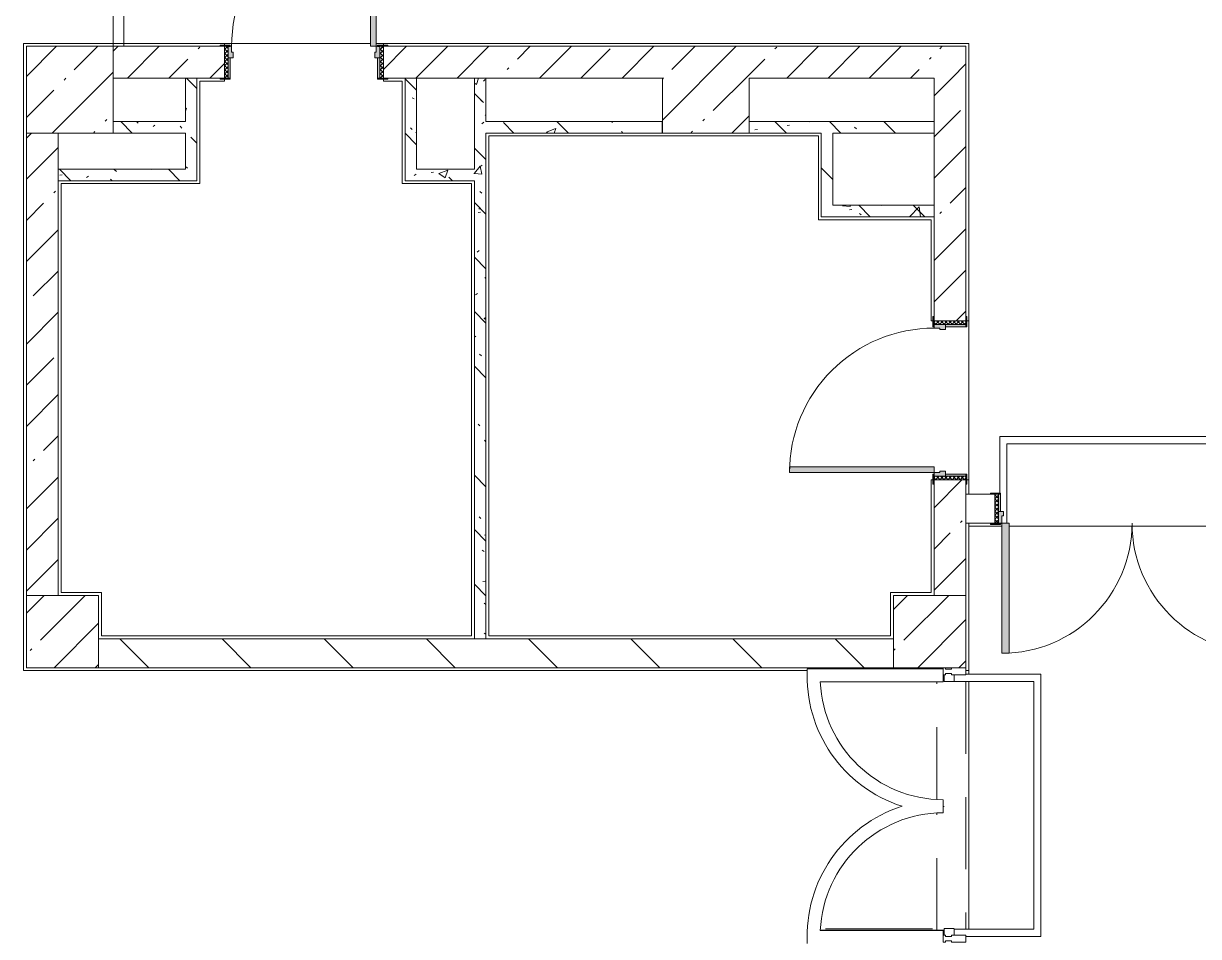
# Model space of a CAD drawing. Header units: millimetres. Extents: x 35928 to 232966, y -8553 to 29000.
# Drawn here: x 119646 to 127776, y 9040 to 15358 of the extents above; entities that cross this region are included whole.
import ezdxf

# ---------------------------------------------------------------- set-up
doc = ezdxf.new("R2010")
doc.units = ezdxf.units.MM
doc.linetypes.add('200_ШТРИХ__ш1_п0_6_', pattern=[800, 500, -300])
for name, color, linetype, lineweight, true_color in [('A-DETL-GENF-3', 7, 'Continuous', 5, 0xaaaaaa), ('A-DOOR-1', 7, 'Continuous', 5, 0xaaaaaa), ('A-DOOR-2', 7, 'Continuous', 5, 0xe2e2e2), ('A-DOOR-FRAM-1', 7, 'Continuous', 5, 0xe2e2e2), ('A-DOOR-FRAM-2', 7, 'Continuous', 5, 0xaaaaaa), ('A-FLOR-1', 7, 'Continuous', 5, 0xaaaaaa), ('I-WALL-6', 7, 'Continuous', 5, 0x787878)]:
    doc.layers.add(name, color=color, linetype=linetype, lineweight=lineweight, true_color=true_color)
for name, color, linetype, lineweight in [('A-DETL-MBND-1', 7, '200_ШТРИХ__ш1_п0_6_', 9), ('A-GLAZ-CWMG-3', 7, 'Continuous', 5), ('A-WALL', 7, 'Continuous', 9), ('I-WALL-5', 7, 'Continuous', 5), ('S-COLS-3', 7, 'Continuous', 5)]:
    doc.layers.add(name, color=color, linetype=linetype, lineweight=lineweight)
pattern_1 = [(45, (105956.37, 0), (-285.123, 285.123), []), (45, (106241.5, 0), (-285.123, 285.123), [504.031, -100.806, 16.764, -84.042])]
pattern_2 = [(135, (105956.37, 0), (-353.553, -353.553), [])]
pattern_3 = [(135, (1751.41, 174.685), (-14.14214, -14.14214), []), (225, (1751.41, 174.685), (14.14214, -14.14214), [])]
pattern_4 = [(45, (-371.384, 174.685), (-14.1421, 14.1421), []), (135, (-371.384, 174.685), (-14.1421, -14.1421), [])]
pattern_5 = [(135, (105956.37, 0), (-377.171, -377.171), [533.4, -88.9, 17.78, -88.9]), (135, (105956.37, 376.94), (-377.171, -377.171), []), (50, (105956.37, 0), (637.645, -55.787), [66.675, -733.425]), (355, (105956.4, 0), (-123.35, 668.7), [53.34, -586.74]), (100.451, (106009.5, -4.65), (514.299, 612.908), [56.665, -623.315]), (46.184, (105956.4, 177.8), (948.776, -147.15), [100.012, -1100.137]), (96.636, (106035.4, 165.5), (830.91, 865.997), [84.998, -934.973]), (351.184, (105956.4, 177.8), (830.918, 865.99), [80.01, -880.11]), (21, (106045.27, 133.35), (530.651, -357.928), [66.675, -733.425]), (326, (106045.3, 133.35), (216.308, 644.658), [53.34, -586.74]), (71.451, (106089.5, 103.5), (746.96, 286.724), [56.665, -623.315]), (37.5, (105956.37, 0), (10.8105, 295.9426), [16.764, -562.864, 16.764, -578.866, -588.962]), (37.5, (105956.37, 0), (10.8105, 295.9426), [-1175.258, 16.764, -572.198]), (7.5, (105956.37, 0), (233.869, 350.6318), [16.764, -322.834, 16.764, -549.529, -224.472]), (7.5, (105956.37, 0), (233.869, 350.6318), [-905.891, 16.764, -207.708]), (327.5, (105758.12, 0), (474.5678, -20.0513), [16.764, -205.486, 16.764, -676.656, -920.115]), (327.5, (105758.12, 0), (474.5678, -20.0513), [-915.67, 16.764, -903.351]), (317.5, (105669.22, 0), (518.452, 88.9934), [16.764, -272.161, 16.764, -443.738, -653.415]), (317.5, (105669.22, 0), (518.452, 88.9934), [-749.427, 16.764, -636.651])]

# ---------------------------------------------------------------- blocks, each defined once
blk = doc.blocks.new('BSC_Колонна _Прямоугольная - 600х600-V57-1_11_2_птичка')
at = {"layer": 'S-COLS-3'}
h = blk.add_hatch(dxfattribs=at)
h.set_pattern_fill('FP_86', color=256, style=0, pattern_type=2)
h.set_pattern_definition([(45, (-14010, -14900), (-285.123, 285.123), []), (45, (-13724.88, -14900), (-285.123, 285.123), [504.031, -100.806, 16.764, -84.042])])
h.paths.add_polyline_path([(220, -300), (300, -300), (300, 300), (-300, 300), (-300, -300), (-80, -300)])
for p, q in [((300, 300), (-300, 300)), ((-300, 300), (-300, -300)), ((300, -300), (300, 300)), ((-300, -300), (300, -300))]:
    blk.add_line(p, q, dxfattribs=at)
blk = doc.blocks.new('Дверь_Витражная_остекление_ - ДВН_CОШ в витраже-31920700-1_11_2_птичка')
at = {"layer": 'A-DETL-GENF-3'}
for p, q in [((-855, 60), (-855, -10)), ((855, 60), (855, -10)), ((-865, -10), (-900, -10)), ((-865, -10), (-900, -10)), ((-855, -10), (-900, -10)), ((-865, -17), (-865, -10)), ((-865, -17), (-865, -10)), ((855, -10), (900, -10)), ((865, -10), (900, -10)), ((865, -867), (865, -10)), ((865, -10), (865, -867)), ((900, -10), (865, -10)), ((856, -830), (856, -90))]:
    blk.add_line(p, q, dxfattribs=at)
at = {"layer": 'A-DOOR-1'}
for centre, radius, start, end in [((-910, -10), 920, 359.49349, 0), ((910, -10), 900, 180, 180.51777)]:
    blk.add_arc(centre, radius, start, end, dxfattribs=at)
blk = doc.blocks.new('Прямоугольный импост - Импост структурный с накладкой - 160мм Темный-31915521-1_11_2_птичка')
at = {"layer": 'A-GLAZ-CWMG-3'}
for p, q in [((-25, 17), (25, 17)), ((-15, 0), (-25, 0)), ((-15, -40), (-15, 0)), ((25, 0), (15, 0)), ((15, 0), (15, -40)), ((25, 17), (25, 0)), ((-25, -40), (-15, -40)), ((15, -40), (25, -40)), ((25, -40), (25, -140)), ((25, -140), (-25, -140))]:
    blk.add_line(p, q, dxfattribs=at)
blk = doc.blocks.new('Прямоугольный импост - Импост структурный с накладкой - 160мм Темный-30755591-1_11_2_птичка')
at = {"layer": 'A-GLAZ-CWMG-3'}
for p, q in [((-25, 0), (-25, 17)), ((-25, 17), (25, 17)), ((-15, 0), (-25, 0)), ((-15, -40), (-15, 0)), ((25, 0), (15, 0)), ((15, 0), (15, -40)), ((25, 17), (25, 0)), ((-25, -140), (-25, -40)), ((-25, -40), (-15, -40)), ((15, -40), (25, -40)), ((25, -40), (25, -140)), ((25, -140), (-25, -140))]:
    blk.add_line(p, q, dxfattribs=at)
blk = doc.blocks.new('110_Дверь_СКБ_1Ст_Внутренняя1 - Д-13 1100x2100h_кладовая-33288301-1_11_2_птичка')
at = {"layer": 'A-DOOR-1'}
h = blk.add_hatch(dxfattribs=at)
h.set_pattern_fill('FP_122', color=256, style=0, pattern_type=2)
h.set_pattern_definition(pattern_3)
h.paths.add_polyline_path([(537.5, -110), (562.5, -110), (562.5, 110), (537.5, 110), (537.5, 6.5)])
at = {"layer": 'A-DOOR-2'}
h = blk.add_hatch(color=256, dxfattribs=at)
h.paths.add_polyline_path([(533.2, 30), (537.5, 30), (537.5, 110), (512.5, 110), (512.5, 70), (502.5, 70), (502.5, 30), (522.5, 30)])
h.paths.add_polyline_path([(-512.5, 30), (-477.5, 30), (-477.5, 70), (-487.5, 70), (-487.5, 110), (-512.5, 110)])
at = {"layer": 'A-DOOR-FRAM-1'}
for points in [[(472.5, 110), (512.5, 110), (512.5, 1110), (472.5, 1110), (472.5, 130)], [(-512.5, 110), (-497.5, 110), (-497.5, 118), (-567.5, 118), (-567.5, 110), (-537.5, 110)], [(562.5, 110), (592.5, 110), (592.5, 118), (522.5, 118), (522.5, 110), (546.8, 110)], [(-497.5, -110), (-497.5, 30), (-512.5, 30), (-512.5, -110)], [(537.5, -110), (533.2, 30), (522.5, 30), (522.5, -110)], [(-497.5, -118), (-497.5, -110), (-567.5, -114), (-567.5, -118), (-537.5, -118)], [(581.8, -118), (592.5, -118), (592.5, -110), (522.5, -110), (522.5, -118), (562.5, -118)]]:
    blk.add_hatch(color=256, dxfattribs=at).paths.add_polyline_path(points)
at = {"layer": 'A-DOOR-FRAM-2'}
h = blk.add_hatch(dxfattribs=at)
h.set_pattern_fill('FP_123', color=256, style=0, pattern_type=2)
h.set_pattern_definition(pattern_4)
h.paths.add_polyline_path([(-512.5, -110), (-512.5, 110), (-537.5, 110), (-537.5, -110)])
at = {"layer": 'A-DOOR-1'}
for p, q in [((512.5, 1110), (472.5, 1110)), ((472.5, 1110), (472.5, 110)), ((512.5, 110), (512.5, 1110)), ((472.5, 110), (512.5, 110))]:
    blk.add_line(p, q, dxfattribs=at)
blk.add_arc((512.5, 110), 1000, 90, 180, dxfattribs=at)
at = {"layer": 'A-DOOR-FRAM-2'}
for p, q in [((-497.5, 118), (-567.5, 118)), ((-567.5, 118), (-567.5, 110)), ((-567.5, 110), (-497.5, 110)), ((-512.5, 110), (-537.5, 110)), ((-537.5, 110), (-537.5, -110)), ((-487.5, 110), (-512.5, 110)), ((-512.5, 110), (-512.5, 30)), ((-512.5, -110), (-512.5, 110)), ((-497.5, 110), (-512.5, 110)), ((-512.5, 110), (-512.5, 109)), ((-512.5, 109), (-497.5, 109)), ((-497.5, 110), (-497.5, 118)), ((-497.5, 109), (-497.5, 110)), ((-487.5, 70), (-487.5, 110)), ((512.5, 110), (512.5, 70)), ((537.5, 110), (512.5, 110)), ((592.5, 118), (522.5, 118)), ((522.5, 118), (522.5, 110)), ((537.5, 110), (522.5, 110)), ((522.5, 110), (522.5, 109)), ((522.5, 110), (592.5, 110)), ((522.5, 109), (537.5, 109)), ((537.5, 30), (537.5, 110)), ((562.5, 110), (537.5, 110)), ((537.5, 110), (537.5, -110)), ((537.5, 109), (537.5, 110)), ((562.5, -110), (562.5, 110)), ((592.5, 110), (592.5, 118)), ((-512.5, 30), (-477.5, 30)), ((-497.5, 30), (-512.5, 30)), ((-512.5, 30), (-512.5, -110)), ((-497.5, -110), (-497.5, 30)), ((-477.5, 70), (-487.5, 70)), ((-477.5, 30), (-477.5, 70)), ((512.5, 70), (502.5, 70)), ((502.5, 70), (502.5, 30)), ((502.5, 30), (537.5, 30)), ((537.5, 30), (522.5, 30)), ((522.5, 30), (522.5, -110)), ((537.5, -110), (537.5, 30)), ((-497.5, -110), (-567.5, -110)), ((-567.5, -110), (-567.5, -118)), ((-567.5, -118), (-497.5, -118)), ((-537.5, -110), (-512.5, -110)), ((-512.5, -110), (-497.5, -110)), ((-497.5, -118), (-497.5, -110)), ((522.5, -110), (537.5, -110)), ((592.5, -110), (522.5, -110)), ((522.5, -110), (522.5, -118)), ((522.5, -118), (592.5, -118)), ((537.5, -110), (562.5, -110)), ((592.5, -118), (592.5, -110))]:
    blk.add_line(p, q, dxfattribs=at)
blk = doc.blocks.new('DOR__перегородка__Прямоугольная - ТП-2_ Вн_ДПГ_9480х4200h_2-23998078-1_11_2_птичка')
at = {"layer": 'A-DOOR-1'}
for p, q in [((0, 0), (2650, 0)), ((3250, 0), (6400, 0)), ((7000, 0), (9480, 0)), ((0, -75), (1987.4, -75)), ((2137.4, -75), (4324.5, -75)), ((4474.5, -75), (4486.7, -75)), ((4636.7, -75), (6823.8, -75)), ((6973.8, -75), (6985, -75)), ((7135, -75), (9323.2, -75)), ((9105.2, -200.9), (9105.2, -75)), ((9180.2, -157.6), (9180.2, -75)), ((9255.2, -114.3), (9255.2, -75)), ((9473.2, -75), (9480, -75)), ((9330.2, -1474.2), (9330.2, -157.6)), ((9405.2, -1474.2), (9405.2, -114.3)), ((9255.2, -1474.2), (9255.2, -200.9)), ((9105.2, -1474.2), (9105.2, -287.5)), ((9180.2, -1474.2), (9180.2, -244.2)), ((9480, -1474.2), (9480, -450)), ((9105.2, -1474.2), (9480, -1474.2))]:
    blk.add_line(p, q, dxfattribs=at)
at = {"layer": 'A-DOOR-FRAM-2'}
for p, q in [((2019.1, -6.7), (1981.6, -71.7)), ((1981.6, -71.7), (3193.9, -771.8)), ((3231.5, -706.9), (2019.1, -6.7)), ((4442.7, -6.7), (3230.4, -706.9)), ((3267.9, -771.8), (4480.3, -71.7)), ((4480.3, -71.7), (4442.7, -6.7)), ((4518.4, -6.7), (4480.9, -71.7)), ((4480.9, -71.7), (5693.3, -771.8)), ((5730.8, -706.9), (4518.4, -6.7)), ((6942.1, -6.7), (5729.7, -706.9)), ((5767.3, -771.8), (6979.6, -71.7)), ((6979.6, -71.7), (6942.1, -6.7)), ((7016.7, -6.7), (6979.2, -71.7)), ((6979.2, -71.7), (8191.6, -771.8)), ((8229.1, -706.9), (7016.7, -6.7)), ((9441.4, -6.7), (8229.1, -706.9)), ((8266.6, -771.8), (9478.9, -71.7)), ((9478.9, -71.7), (9441.4, -6.7)), ((3193.9, -771.8), (3231.5, -706.9)), ((3230.4, -706.9), (3267.9, -771.8)), ((5693.3, -771.8), (5730.8, -706.9)), ((5729.7, -706.9), (5767.3, -771.8)), ((8191.6, -771.8), (8229.1, -706.9)), ((8229.1, -706.9), (8266.6, -771.8))]:
    blk.add_line(p, q, dxfattribs=at)
blk = doc.blocks.new('110_Дверь_СКБ_1Ст_Внутренняя1 - Д-4к_п__1100x2100h_Артистические EI30-23985503-1_11_2_птичка')
at = {"layer": 'A-DOOR-1'}
h = blk.add_hatch(dxfattribs=at)
h.set_pattern_fill('FP_122', color=256, style=0, pattern_type=2)
h.set_pattern_definition(pattern_3)
h.paths.add_polyline_path([(537.5, 102.1), (537.5, -110), (562.5, -110), (562.5, 110), (537.5, 110)])
at = {"layer": 'A-DOOR-2'}
h = blk.add_hatch(color=256, dxfattribs=at)
h.paths.add_polyline_path([(-512.5, 30), (-477.5, 30), (-477.5, 70), (-487.5, 70), (-487.5, 110), (-512.5, 110)])
h.paths.add_polyline_path([(502.5, 54), (502.5, 30), (537.5, 30), (537.5, 110), (512.5, 110), (508.7, 70), (502.5, 70), (502.5, 63.1)])
at = {"layer": 'A-DOOR-FRAM-1'}
for points in [[(-487.5, 704.8), (-487.5, 110), (-447.5, 110), (-447.5, 1110), (-487.5, 1110)], [(-567.5, 117), (-567.5, 110), (-497.5, 110), (-497.5, 118), (-567.5, 118)], [(522.5, 118), (522.5, 110), (592.5, 110), (592.5, 118), (537.5, 118)], [(-512.5, -110), (-497.5, -110), (-497.5, 30), (-512.5, 30)], [(522.5, -110), (537.5, -110), (537.5, 30), (522.5, 30)], [(-567.5, -118), (-497.5, -118), (-497.5, -110), (-567.5, -110)], [(522.5, -110), (522.5, -118), (592.5, -118), (592.5, -110), (537.5, -110)]]:
    blk.add_hatch(color=256, dxfattribs=at).paths.add_polyline_path(points)
at = {"layer": 'A-DOOR-FRAM-2'}
h = blk.add_hatch(dxfattribs=at)
h.set_pattern_fill('FP_123', color=256, style=0, pattern_type=2)
h.set_pattern_definition(pattern_4)
h.paths.add_polyline_path([(-537.5, -110), (-512.5, -110), (-512.5, 110), (-537.5, 110)])
at = {"layer": 'A-DOOR-1'}
for p, q in [((-487.5, 1110), (-487.5, 110)), ((-447.5, 1110), (-487.5, 1110)), ((-447.5, 110), (-447.5, 1110)), ((-487.5, 110), (-447.5, 110))]:
    blk.add_line(p, q, dxfattribs=at)
blk.add_arc((-487.5, 110), 1000, 360, 90, dxfattribs=at)
at = {"layer": 'A-DOOR-FRAM-2'}
for p, q in [((-497.5, 118), (-567.5, 118)), ((-567.5, 118), (-567.5, 110)), ((-567.5, 110), (-497.5, 110)), ((-512.5, 110), (-537.5, 110)), ((-537.5, 110), (-537.5, -110)), ((-487.5, 110), (-512.5, 110)), ((-512.5, 110), (-512.5, 30)), ((-512.5, -110), (-512.5, 110)), ((-497.5, 110), (-512.5, 110)), ((-512.5, 110), (-512.5, 109)), ((-512.5, 109), (-497.5, 109)), ((-497.5, 110), (-497.5, 118)), ((-497.5, 109), (-497.5, 110)), ((-487.5, 70), (-487.5, 110)), ((512.5, 110), (512.5, 70)), ((537.5, 110), (512.5, 110)), ((592.5, 118), (522.5, 118)), ((522.5, 118), (522.5, 110)), ((537.5, 110), (522.5, 110)), ((522.5, 110), (522.5, 109)), ((522.5, 110), (592.5, 110)), ((522.5, 109), (537.5, 109)), ((537.5, 30), (537.5, 110)), ((562.5, 110), (537.5, 110)), ((537.5, 110), (537.5, -110)), ((537.5, 109), (537.5, 110)), ((562.5, -110), (562.5, 110)), ((592.5, 110), (592.5, 118)), ((-512.5, 30), (-477.5, 30)), ((-497.5, 30), (-512.5, 30)), ((-512.5, 30), (-512.5, -110)), ((-497.5, -110), (-497.5, 30)), ((-477.5, 70), (-487.5, 70)), ((-477.5, 30), (-477.5, 70)), ((512.5, 70), (502.5, 70)), ((502.5, 70), (502.5, 30)), ((502.5, 30), (537.5, 30)), ((537.5, 30), (522.5, 30)), ((522.5, 30), (522.5, -110)), ((537.5, -110), (537.5, 30)), ((-497.5, -110), (-567.5, -110)), ((-567.5, -110), (-567.5, -118)), ((-567.5, -118), (-497.5, -118)), ((-537.5, -110), (-512.5, -110)), ((-512.5, -110), (-497.5, -110)), ((-497.5, -118), (-497.5, -110)), ((522.5, -110), (537.5, -110)), ((592.5, -110), (522.5, -110)), ((522.5, -110), (522.5, -118)), ((522.5, -118), (592.5, -118)), ((537.5, -110), (562.5, -110)), ((592.5, -118), (592.5, -110))]:
    blk.add_line(p, q, dxfattribs=at)
blk = doc.blocks.new('BSC_Колонна _Прямоугольная - 500х500-V106-1_11_2_птичка')
at = {"layer": 'S-COLS-3'}
h = blk.add_hatch(dxfattribs=at)
h.set_pattern_fill('FP_140', color=256, style=0, pattern_type=2)
h.set_pattern_definition([(45, (-19960, -11150), (-285.123, 285.123), []), (45, (-19674.88, -11150), (-285.123, 285.123), [504.031, -100.806, 16.764, -84.042])])
h.paths.add_polyline_path([(250, -250), (250, 250), (-250, 250), (-250, -250)])
for p, q in [((250, 250), (-250, 250)), ((-250, 250), (-250, -250)), ((250, -250), (250, 250)), ((-250, -250), (250, -250))]:
    blk.add_line(p, q, dxfattribs=at)
blk = doc.blocks.new('110_Дверь_СКБ_2Ст - Д-10 1800x2100h_Актовый зал EI30-23435156-1_11_2_птичка')
at = {"layer": 'A-DOOR-1'}
h = blk.add_hatch(dxfattribs=at)
h.set_pattern_fill('FP_144', color=256, style=0, pattern_type=2)
h.set_pattern_definition([(135, (1351.41, 164.685), (-14.1421, -14.1421), []), (225, (1351.41, 164.685), (14.1421, -14.1421), [])])
h.paths.add_polyline_path([(962.5, 100), (937.5, 100), (937.5, -100), (962.5, -100)])
at = {"layer": 'A-DOOR-2'}
for points in [[(-887.5, 1000), (-887.5, 100), (-837.5, 100), (-837.5, 1000)], [(862.5, 1000), (862.5, 100), (912.5, 100), (912.5, 1000)]]:
    blk.add_hatch(color=256, dxfattribs=at).paths.add_polyline_path(points)
h = blk.add_hatch(color=256, dxfattribs=at)
h.paths.add_polyline_path([(937.5, 100), (912.5, 100), (912.5, 50), (902.5, 50), (902.5, 20), (937.5, 20)])
h.paths.add_polyline_path([(-887.5, 100), (-912.5, 100), (-912.5, 20), (-877.5, 20), (-882.7, 50), (-887.5, 50)])
at = {"layer": 'A-DOOR-FRAM-1'}
for points in [[(-937.5, 108), (-967.5, 108), (-967.5, 100), (-897.5, 100), (-897.5, 108), (-916.5, 108)], [(962.5, 108), (922.5, 108), (927.9, 100), (992.5, 100), (992.5, 108)], [(-912.5, 20), (-912.5, -100), (-897.5, -100), (-897.5, 20)], [(927.9, 20), (922.5, 20), (927.9, -100), (937.5, -100), (937.5, 20)], [(-897.5, -100), (-967.5, -100), (-967.5, -108), (-897.5, -108)], [(922.5, -100), (927.9, -108), (992.5, -108), (992.5, -100), (927.9, -100)]]:
    blk.add_hatch(color=256, dxfattribs=at).paths.add_polyline_path(points)
at = {"layer": 'A-DOOR-FRAM-2'}
h = blk.add_hatch(dxfattribs=at)
h.set_pattern_fill('FP_145', color=256, style=0, pattern_type=2)
h.set_pattern_definition([(45, (-771.384, 164.685), (-14.1421, 14.1421), []), (135, (-771.384, 164.685), (-14.1421, -14.1421), [])])
h.paths.add_polyline_path([(-912.5, 100), (-937.5, 100), (-937.5, -100), (-912.5, -100)])
at = {"layer": 'A-DOOR-1'}
for p, q in [((-887.5, 1000), (-887.5, 100)), ((-837.5, 1000), (-887.5, 1000)), ((-837.5, 100), (-837.5, 1000)), ((912.5, 1000), (862.5, 1000)), ((862.5, 1000), (862.5, 100)), ((912.5, 100), (912.5, 1000)), ((-887.5, 100), (-837.5, 100)), ((862.5, 100), (912.5, 100))]:
    blk.add_line(p, q, dxfattribs=at)
for centre, start, end in [((-887.5, 100), 0, 90), ((912.5, 100), 90, 180)]:
    blk.add_arc(centre, 900, start, end, dxfattribs=at)
at = {"layer": 'A-DOOR-FRAM-2'}
for p, q in [((-897.5, 108), (-967.5, 108)), ((-967.5, 108), (-967.5, 100)), ((-967.5, 100), (-897.5, 100)), ((-912.5, 100), (-937.5, 100)), ((-937.5, 100), (-937.5, -100)), ((-887.5, 100), (-912.5, 100)), ((-912.5, 100), (-912.5, 20)), ((-912.5, -100), (-912.5, 100)), ((-897.5, 100), (-897.5, 108)), ((-887.5, 50), (-887.5, 100)), ((912.5, 100), (912.5, 50)), ((937.5, 100), (912.5, 100)), ((992.5, 108), (922.5, 108)), ((922.5, 108), (922.5, 100)), ((922.5, 100), (992.5, 100)), ((937.5, 20), (937.5, 100)), ((962.5, 100), (937.5, 100)), ((937.5, 100), (937.5, -100)), ((962.5, -100), (962.5, 100)), ((992.5, 100), (992.5, 108)), ((-912.5, 20), (-877.5, 20)), ((-897.5, 20), (-912.5, 20)), ((-912.5, 20), (-912.5, -100)), ((-897.5, -100), (-897.5, 20)), ((-877.5, 50), (-887.5, 50)), ((-877.5, 20), (-877.5, 50)), ((912.5, 50), (902.5, 50)), ((902.5, 50), (902.5, 20)), ((902.5, 20), (937.5, 20)), ((937.5, 20), (922.5, 20)), ((922.5, 20), (922.5, -100)), ((937.5, -100), (937.5, 20)), ((-897.5, -100), (-967.5, -100)), ((-967.5, -100), (-967.5, -108)), ((-967.5, -108), (-897.5, -108)), ((-937.5, -100), (-912.5, -100)), ((-912.5, -100), (-897.5, -100)), ((-897.5, -108), (-897.5, -100)), ((922.5, -100), (937.5, -100)), ((992.5, -100), (922.5, -100)), ((922.5, -100), (922.5, -108)), ((922.5, -108), (992.5, -108)), ((937.5, -100), (962.5, -100)), ((992.5, -108), (992.5, -100))]:
    blk.add_line(p, q, dxfattribs=at)
blk = doc.blocks.new('BSC_Колонна _Прямоугольная - 500х500-V126-1_11_2_птичка')
at = {"layer": 'S-COLS-3'}
h = blk.add_hatch(dxfattribs=at)
h.set_pattern_fill('FP_157', color=256, style=0, pattern_type=2)
h.set_pattern_definition([(45, (-13960, -11150), (-285.123, 285.123), []), (45, (-13674.88, -11150), (-285.123, 285.123), [504.031, -100.806, 16.764, -84.042])])
h.paths.add_polyline_path([(-250, -250), (250, -250), (250, 250), (-250, 247.8), (-250, -206.3)])
for p, q in [((250, 250), (-250, 250)), ((-250, 250), (-250, -250)), ((250, -250), (250, 250)), ((-250, -250), (250, -250))]:
    blk.add_line(p, q, dxfattribs=at)
blk = doc.blocks.new('BSC_Колонна _Прямоугольная - 500х500-V143-1_11_2_птичка')
at = {"layer": 'S-COLS-3'}
for p, q in [((250, 250), (-250, 250)), ((-250, 250), (-250, -250)), ((250, -250), (250, 250)), ((-250, -250), (250, -250))]:
    blk.add_line(p, q, dxfattribs=at)
blk = doc.blocks.new('Прямоугольный импост - Импост структурный с накладкой - 160мм-31915517-1_11_2_птичка')
at = {"layer": 'A-GLAZ-CWMG-3'}
for p, q in [((0, 17), (-50, 17)), ((-50, 17), (-50, 0)), ((-50, 0), (-40, 0)), ((-40, 0), (-40, -40)), ((-10, -40), (-10, 0)), ((-10, 0), (0, 0)), ((-40, -40), (-50, -40)), ((-50, -40), (-50, -140)), ((0, -40), (-10, -40)), ((-50, -140), (0, -140))]:
    blk.add_line(p, q, dxfattribs=at)

msp = doc.modelspace()

# ---------------------------------------------------------------- hatches: boundary and pattern name
at = {"layer": 'I-WALL-5'}
h = msp.add_hatch(dxfattribs=at)
h.set_pattern_fill('FP_78', color=256, style=0, pattern_type=2)
h.set_pattern_definition(pattern_1)
h.paths.add_polyline_path([(122166.4, 14980), (124066.6, 14980), (124066.6, 15200), (122136.4, 15200), (122136.4, 14980), (122154.4, 14980)])
h.paths.add_polyline_path([(125946.4, 14980), (126166.4, 14980), (126166.4, 15200), (124666.6, 15200), (124666.6, 14980), (125351.6, 14980)])
h.paths.add_polyline_path([(120766.4, 14980), (121036.4, 14980), (121036.4, 15200), (120266.4, 15200), (120266.4, 14980), (120286.4, 14980)])
h = msp.add_hatch(dxfattribs=at)
h.set_pattern_fill('FP_78', color=256, style=0, pattern_type=2)
h.set_pattern_definition(pattern_1)
h.paths.add_polyline_path([(125946.4, 11400), (126166.4, 11400), (126166.4, 12200), (125946.4, 12200), (125946.4, 11452.4)])
h.paths.add_polyline_path([(126166.4, 13300), (126166.4, 14980), (125946.4, 14980), (125946.4, 13300)])
h = msp.add_hatch(dxfattribs=at)
h.set_pattern_fill('FP_78', color=256, style=0, pattern_type=2)
h.set_pattern_definition(pattern_1)
h.paths.add_polyline_path([(119666.4, 11400), (119886.4, 11400), (119886.4, 14600), (119666.4, 14600), (119666.4, 11420)])
h = msp.add_hatch(dxfattribs=at)
h.set_pattern_fill('FP_84', color=256, style=0, pattern_type=2)
h.set_pattern_definition(pattern_2)
h.paths.add_polyline_path([(128296.4, 11900), (128546.4, 11900), (128546.4, 12100), (128266.4, 12100), (128266.4, 11900)])
h.paths.add_polyline_path([(126186.4, 11900), (126366.4, 11900), (126366.4, 12100), (126166.4, 12100), (126166.4, 11900)])
h = msp.add_hatch(dxfattribs=at)
h.set_pattern_fill('FP_84', color=256, style=0, pattern_type=2)
h.set_pattern_definition(pattern_2)
h.paths.add_polyline_path([(120166.4, 10900), (125666.4, 10900), (125666.4, 11100), (120166.4, 11100), (120166.4, 10994)])
at = {"layer": 'I-WALL-6'}
h = msp.add_hatch(dxfattribs=at)
h.set_pattern_fill('FP_100', color=256, style=0, pattern_type=2)
h.set_pattern_definition(pattern_5)
h.paths.add_polyline_path([(120846.4, 14350), (120846.4, 14980), (120766.4, 14976), (120766.4, 14350)])
h = msp.add_hatch(dxfattribs=at)
h.set_pattern_fill('FP_100', color=256, style=0, pattern_type=2)
h.set_pattern_definition(pattern_5)
h.paths.add_polyline_path([(122286.4, 14350), (122366.4, 14350), (122366.4, 14980), (122286.4, 14980), (122286.4, 14960)])
h = msp.add_hatch(dxfattribs=at)
h.set_pattern_fill('FP_100', color=256, style=0, pattern_type=2)
h.set_pattern_definition(pattern_5)
h.paths.add_polyline_path([(122846.4, 11100), (122846.4, 14980), (122766.4, 14980), (122766.4, 11100)])
h = msp.add_hatch(dxfattribs=at)
h.set_pattern_fill('FP_100', color=256, style=0, pattern_type=2)
h.set_pattern_definition(pattern_5)
h.paths.add_polyline_path([(120766.4, 14600), (120766.4, 14680), (120266.4, 14680), (120266.4, 14600)])
h = msp.add_hatch(dxfattribs=at)
h.set_pattern_fill('FP_100', color=256, style=0, pattern_type=2)
h.set_pattern_definition(pattern_5)
h.paths.add_polyline_path([(122846.4, 14600), (124066.4, 14600), (124066.4, 14680), (122846.4, 14680)])
h = msp.add_hatch(dxfattribs=at)
h.set_pattern_fill('FP_100', color=256, style=0, pattern_type=2)
h.set_pattern_definition(pattern_5)
h.paths.add_polyline_path([(125946.4, 14600), (125946.4, 14680), (124666.6, 14680), (124666.6, 14600), (125351.6, 14600)])
h = msp.add_hatch(dxfattribs=at)
h.set_pattern_fill('FP_100', color=256, style=0, pattern_type=2)
h.set_pattern_definition(pattern_5)
h.paths.add_polyline_path([(125246.4, 14020), (125246.4, 14600), (125166.4, 14600), (125166.4, 14020)])
h = msp.add_hatch(dxfattribs=at)
h.set_pattern_fill('FP_100', color=256, style=0, pattern_type=2)
h.set_pattern_definition(pattern_5)
h.paths.add_polyline_path([(120266.4, 14270), (120846.4, 14270), (120846.4, 14350), (119886.4, 14350), (119886.4, 14270), (120186.4, 14270)])
h = msp.add_hatch(dxfattribs=at)
h.set_pattern_fill('FP_100', color=256, style=0, pattern_type=2)
h.set_pattern_definition(pattern_5)
h.paths.add_polyline_path([(122366.4, 14270), (122766.4, 14270), (122766.4, 14350), (122286.4, 14350), (122286.4, 14270), (122294.6, 14270)])
h = msp.add_hatch(dxfattribs=at)
h.set_pattern_fill('FP_100', color=256, style=0, pattern_type=2)
h.set_pattern_definition(pattern_5)
h.paths.add_polyline_path([(125946.4, 14020), (125946.4, 14100), (125246.4, 14100), (125246.4, 14020), (125926.4, 14020)])
at = {"layer": 'S-COLS-3'}
h = msp.add_hatch(dxfattribs=at)
h.set_pattern_fill('FP_78', color=256, style=0, pattern_type=2)
h.set_pattern_definition(pattern_1)
h.paths.add_polyline_path([(124066.6, 14600), (124666.6, 14600), (124666.6, 15200), (124066.6, 15200), (124066.6, 14980)])

# ---------------------------------------------------------------- linework, layer by layer
at = {"layer": 'A-DETL-MBND-1'}
for p, q in [((125966.4, 9989), (125966.4, 10801.3)), ((126166.4, 10805.2), (126166.4, 9090)), ((125966.4, 9081.3), (125966.4, 9893.6))]:
    msp.add_line(p, q, dxfattribs=at)
at = {"layer": 'A-FLOR-1'}
for p, q in [((119646.4, 10880), (119646.4, 15220)), ((119646.4, 15220), (122046.4, 15220)), ((121036.4, 15220), (121036.4, 15208)), ((122086.4, 15220), (126186.4, 15220)), ((122136.4, 15208), (122136.4, 15220)), ((126186.4, 15220), (126186.4, 12100)), ((121036.4, 14960), (120866.4, 14960)), ((120866.4, 14960), (120866.4, 14250)), ((121036.4, 14972), (121036.4, 14960)), ((122136.4, 14960), (122136.4, 14972)), ((122266.4, 14960), (122136.4, 14960)), ((122266.4, 14250), (122266.4, 14960)), ((125146.4, 14580), (122866.4, 14580)), ((122866.4, 14580), (122866.4, 11120)), ((125146.4, 14000), (125146.4, 14580)), ((120866.4, 14250), (119906.4, 14250)), ((119906.4, 14250), (119906.4, 11420)), ((122746.4, 14250), (122266.4, 14250)), ((122746.4, 11120), (122746.4, 14250)), ((125926.4, 14000), (125146.4, 14000)), ((125926.4, 13300), (125926.4, 14000)), ((125938.4, 13300), (125926.4, 13300)), ((126186.4, 13300), (126174.4, 13300)), ((126401, 12498.9), (126401, 12108)), ((128216.2, 12498.9), (126401, 12498.9)), ((126451, 11900), (126451, 12448.9)), ((126451, 12448.9), (128166.2, 12448.9)), ((125926.4, 11420), (125926.4, 12200)), ((125926.4, 12200), (125938.4, 12200)), ((126174.4, 12200), (126186.4, 12200)), ((126186.4, 10855.2), (126186.4, 11900)), ((126416.4, 11880), (126186.4, 11880)), ((126406.4, 11898.9), (126416.4, 11898.9)), ((128166.4, 11880), (126466.4, 11880)), ((119906.4, 11420), (120186.4, 11420)), ((120186.4, 11420), (120186.4, 11120)), ((125646.4, 11120), (125646.4, 11420)), ((125646.4, 11420), (125926.4, 11420)), ((120186.4, 11120), (122746.4, 11120)), ((122866.4, 11120), (125646.4, 11120)), ((125069.6, 10880), (119646.4, 10880)), ((126009.6, 10891.3), (125069.6, 10891.3)), ((126009.6, 10801.3), (126009.6, 10850)), ((126086.6, 10850), (126086.6, 10805.2)), ((126186.4, 10880), (126166.6, 10880)), ((126686.6, 10855.2), (126166.6, 10855.2)), ((126686.6, 9040), (126686.6, 10855.2)), ((125159.2, 10801.3), (126009.6, 10801.3)), ((126086.6, 10805.2), (126636.6, 10805.2)), ((126186.4, 10805.2), (126186.4, 9090)), ((126636.6, 10805.2), (126636.6, 9090)), ((126008.6, 9896.3), (126008.6, 9986.3)), ((126009.6, 9081.3), (125159.2, 9081.3)), ((126009.6, 9050), (126009.6, 9081.3)), ((126636.6, 9090), (126086.6, 9090)), ((126086.6, 9090), (126086.6, 9050)), ((126166.6, 9040), (126686.6, 9040))]:
    msp.add_line(p, q, dxfattribs=at)
for centre, radius, start, end in [((126013.3, 10841.3), 945, 176.96706, 252.24721), ((126013.3, 10841.3), 855, 182.68148, 269.68791), ((126013.3, 9041.3), 945, 107.75279, 183.03294), ((126013.3, 9041.3), 855, 90.31209, 177.31852)]:
    msp.add_arc(centre, radius, start, end, dxfattribs=at)
at = {"layer": 'A-WALL'}
for p, q in [((120846.4, 14980), (120766.4, 14980)), ((122366.4, 14980), (122286.4, 14980)), ((122846.4, 14980), (122766.4, 14980)), ((125946.4, 14600), (125946.4, 14680)), ((119886.4, 14350), (119886.4, 14270)), ((125946.4, 14020), (125946.4, 14100)), ((126166.4, 12100), (126166.4, 11900)), ((122766.4, 11100), (122846.4, 11100))]:
    msp.add_line(p, q, dxfattribs=at)
at = {"layer": 'I-WALL-5'}
for p, q in [((121006.4, 15200), (120266.4, 15200)), ((124066.6, 15200), (122166.4, 15200)), ((126166.4, 15200), (124666.6, 15200)), ((126166.4, 13330), (126166.4, 15200)), ((120266.4, 14980), (120766.4, 14980)), ((120766.4, 14980), (120766.4, 14680)), ((120846.4, 14270), (120846.4, 14980)), ((120846.4, 14980), (121006.4, 14980)), ((122166.4, 14980), (122286.4, 14980)), ((122286.4, 14980), (122286.4, 14270)), ((122366.4, 14350), (122366.4, 14980)), ((122366.4, 14980), (122766.4, 14980)), ((122766.4, 14980), (122766.4, 14350)), ((122846.4, 14680), (122846.4, 14980)), ((122846.4, 14980), (124066.6, 14980)), ((124666.6, 14980), (125946.4, 14980)), ((125946.4, 14980), (125946.4, 14680)), ((120766.4, 14680), (120266.4, 14680)), ((124066.4, 14680), (122846.4, 14680)), ((124066.4, 14600), (124066.4, 14680)), ((125946.4, 14680), (124666.6, 14680)), ((124666.6, 14680), (124666.6, 14600)), ((119666.4, 14600), (119666.4, 11400)), ((119886.4, 14350), (119886.4, 14600)), ((120266.4, 14600), (120766.4, 14600)), ((120766.4, 14600), (120766.4, 14350)), ((122846.4, 11100), (122846.4, 14600)), ((122846.4, 14600), (124066.4, 14600)), ((124666.6, 14600), (125166.4, 14600)), ((125166.4, 14600), (125166.4, 14020)), ((125246.4, 14600), (125946.4, 14600)), ((125246.4, 14100), (125246.4, 14600)), ((125946.4, 14600), (125946.4, 14100)), ((120766.4, 14350), (119886.4, 14350)), ((122766.4, 14350), (122366.4, 14350)), ((119886.4, 11400), (119886.4, 14270)), ((119886.4, 14270), (120846.4, 14270)), ((122286.4, 14270), (122766.4, 14270)), ((122766.4, 14270), (122766.4, 11100)), ((125946.4, 14100), (125246.4, 14100)), ((125166.4, 14020), (125946.4, 14020)), ((125946.4, 14020), (125946.4, 13330)), ((125946.4, 12170), (125946.4, 11400)), ((126166.4, 12100), (126166.4, 12170)), ((126336.4, 12100), (126166.4, 12100)), ((126166.4, 11400), (126166.4, 11900)), ((126166.4, 11900), (126336.4, 11900)), ((122766.4, 11100), (120166.4, 11100)), ((125666.4, 11100), (122846.4, 11100)), ((120166.4, 10900), (125666.4, 10900))]:
    msp.add_line(p, q, dxfattribs=at)
at = {"layer": 'S-COLS-3'}
for p, q in [((124666.6, 15200), (124066.6, 15200)), ((124066.6, 14980), (124066.6, 14600)), ((124666.6, 14600), (124666.6, 14980)), ((124066.6, 14600), (124666.6, 14600))]:
    msp.add_line(p, q, dxfattribs=at)

# ---------------------------------------------------------------- block references
at = {"layer": 'A-DOOR-1'}
for name, p, rotation in [('DOR__перегородка__Прямоугольная - ТП-2_ Вн_ДПГ_9480х4200h_2-23998078-1_11_2_птичка', (120266.4, 15200), 90.00000000000044), ('110_Дверь_СКБ_1Ст_Внутренняя1 - Д-4к_п__1100x2100h_Артистические EI30-23985503-1_11_2_птичка', (126056.4, 12737.5), 90), ('110_Дверь_СКБ_2Ст - Д-10 1800x2100h_Актовый зал EI30-23435156-1_11_2_птичка', (127328.9, 12000), 180), ('Дверь_Витражная_остекление_ - ДВН_CОШ в витраже-31920700-1_11_2_птичка', (126026.6, 9950), 269.9999999999999)]:
    msp.add_blockref(name, p, dxfattribs=dict(at, rotation=rotation))
msp.add_blockref('110_Дверь_СКБ_1Ст_Внутренняя1 - Д-13 1100x2100h_кладовая-33288301-1_11_2_птичка', (121573.9, 15090), dxfattribs=at)
at = {"layer": 'A-GLAZ-CWMG-3', "extrusion": (0, 0, -1), "rotation": 270.0000000000001}
for name, p in [('Прямоугольный импост - Импост структурный с накладкой - 160мм Темный-31915521-1_11_2_птичка', (-126026.6, 10875)), ('Прямоугольный импост - Импост структурный с накладкой - 160мм Темный-30755591-1_11_2_птичка', (-126026.6, 9025))]:
    msp.add_blockref(name, p, dxfattribs=at)
at = {"layer": 'A-GLAZ-CWMG-3', "rotation": 89.99999999999993}
msp.add_blockref('Прямоугольный импост - Импост структурный с накладкой - 160мм-31915517-1_11_2_птичка', (126026.6, 10900), dxfattribs=at)
at = {"layer": 'S-COLS-3'}
for name, p in [('BSC_Колонна _Прямоугольная - 600х600-V57-1_11_2_птичка', (119966.4, 14900)), ('BSC_Колонна _Прямоугольная - 500х500-V126-1_11_2_птичка', (119916.4, 11150)), ('BSC_Колонна _Прямоугольная - 500х500-V106-1_11_2_птичка', (125916.4, 11150)), ('BSC_Колонна _Прямоугольная - 500х500-V143-1_11_2_птичка', (125916.4, 11150))]:
    msp.add_blockref(name, p, dxfattribs=at)

doc.saveas('drawing.dxf')
